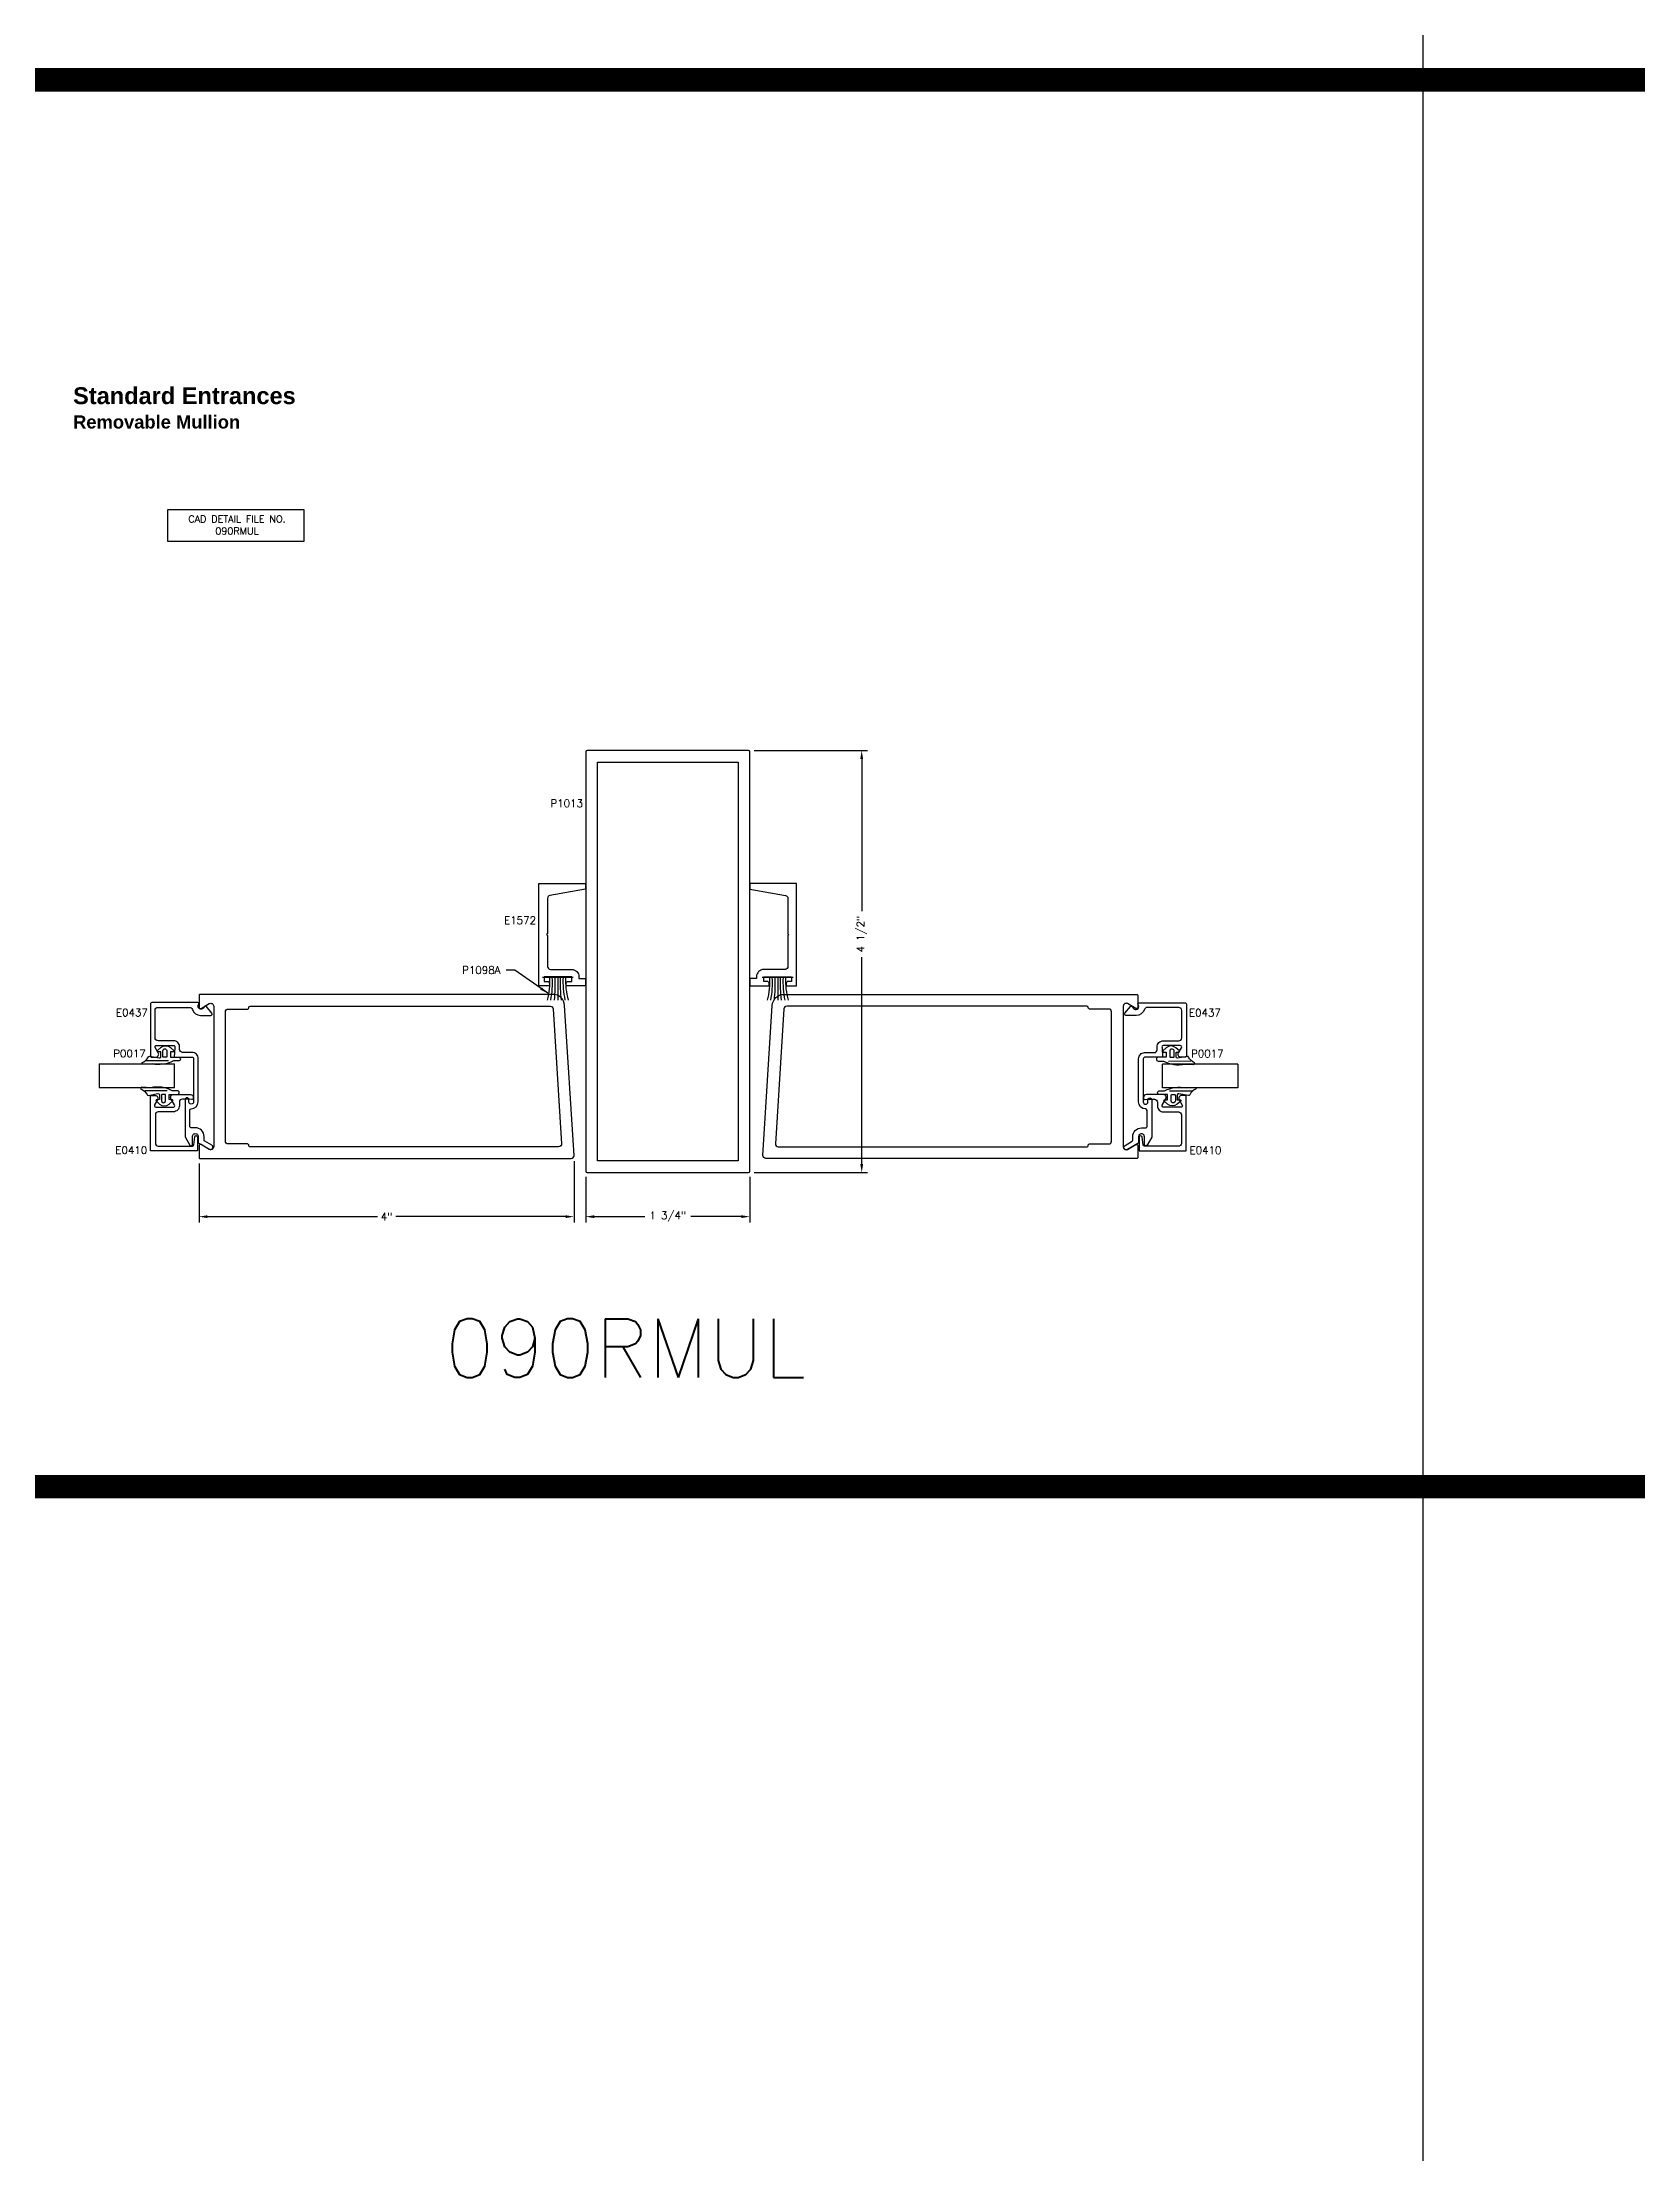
# Model space of a CAD drawing. Extents: x 0 to 130, y 0 to 90.
# Drawn here: x 76.18 to 93.2, y 22.76 to 45.28 of the extents above; entities that cross this region are included whole.
import ezdxf

# ---------------------------------------------------------------- set-up
doc = ezdxf.new("R2010")
doc.units = 0
doc.header["$MEASUREMENT"] = 0
doc.header["$PDMODE"] = 3
doc.layers.get('DEFPOINTS').update_dxf_attribs({"linetype": 'CONTINUOUS'})
for name, color, linetype in [('R-ANNO-DIMS', 3, 'CONTINUOUS'), ('R-ANNO-TEXT', 6, 'CONTINUOUS'), ('R-DET1', 4, 'CONTINUOUS'), ('R-DET2', 2, 'CONTINUOUS'), ('R-DET3', 5, 'CONTINUOUS'), ('R-OTLN', 1, 'CONTINUOUS'), ('TITLE', 7, 'CONTINUOUS')]:
    doc.layers.add(name, color=color, linetype=linetype)
doc.styles.get("Standard").update_dxf_attribs({"font": 'simplex'})
doc.dimstyles.new('1X', dxfattribs={"dimscale": 0, "dimtxt": 0.08, "dimasz": 0.09, "dimexe": 0.062, "dimexo": 0.062, "dimgap": 0.045, "dimtad": 0, "dimdec": 4, "dimzin": 4, "dimtxsty": 'STANDARD', "dimcen": 0, "dimazin": 3, "dimtp": 0.02, "dimtfac": 1, "dimtdec": 4, "dimtofl": 0, "dimtmove": 0, "dimatfit": 3, "dimtolj": 1, "dimtzin": 4})

# ---------------------------------------------------------------- blocks, each defined once
blk = doc.blocks.new('*D118')
at = {"layer": 'DEFPOINTS', "color": 0}
for p in [(83.712, 37.727), (84.921, 37.727), (83.712, 33.227)]:
    blk.add_point(p, dxfattribs=at)
at = {"layer": 'R-ANNO-DIMS', "color": 0}
for p, q in [((83.774, 37.727), (84.983, 37.727)), ((84.921, 37.637), (84.921, 36.014)), ((84.921, 33.317), (84.921, 35.524)), ((83.774, 33.227), (84.983, 33.227))]:
    blk.add_line(p, q, dxfattribs=at)
for points in [[(84.906, 37.637), (84.936, 37.637), (84.921, 37.727)], [(84.906, 33.317), (84.936, 33.317), (84.921, 33.227)]]:
    blk.add_solid(points, dxfattribs=at)
at = {"layer": 'R-ANNO-DIMS', "color": 0, "insert": (84.921, 35.769), "char_height": 0.08, "attachment_point": 5, "rotation": 90}
blk.add_mtext('\\A1;4 1/2"', dxfattribs=at)
blk = doc.blocks.new('*D120')
at = {"layer": 'DEFPOINTS', "color": 0}
for p in [(77.852, 33.386), (81.852, 33.409), (81.852, 32.757)]:
    blk.add_point(p, dxfattribs=at)
at = {"layer": 'R-ANNO-DIMS', "color": 0}
for p, q in [((77.852, 33.324), (77.852, 32.695)), ((81.852, 33.347), (81.852, 32.695)), ((77.942, 32.757), (79.754, 32.757)), ((81.762, 32.757), (79.95, 32.757))]:
    blk.add_line(p, q, dxfattribs=at)
for points in [[(77.942, 32.772), (77.942, 32.742), (77.852, 32.757)], [(81.762, 32.772), (81.762, 32.742), (81.852, 32.757)]]:
    blk.add_solid(points, dxfattribs=at)
at = {"layer": 'R-ANNO-DIMS', "color": 0, "insert": (79.852, 32.757), "char_height": 0.08, "attachment_point": 5}
blk.add_mtext('\\A1;4"', dxfattribs=at)
blk = doc.blocks.new('*D119')
at = {"layer": 'DEFPOINTS', "color": 0}
for p in [(81.977, 33.242), (83.727, 33.242), (83.727, 32.757)]:
    blk.add_point(p, dxfattribs=at)
at = {"layer": 'R-ANNO-DIMS', "color": 0}
for p, q in [((81.977, 33.18), (81.977, 32.695)), ((83.727, 33.18), (83.727, 32.695)), ((82.067, 32.757), (82.607, 32.757)), ((83.637, 32.757), (83.097, 32.757))]:
    blk.add_line(p, q, dxfattribs=at)
for points in [[(82.067, 32.772), (82.067, 32.742), (81.977, 32.757)], [(83.637, 32.772), (83.637, 32.742), (83.727, 32.757)]]:
    blk.add_solid(points, dxfattribs=at)
at = {"layer": 'R-ANNO-DIMS', "color": 0, "insert": (82.852, 32.757), "char_height": 0.08, "attachment_point": 5}
blk.add_mtext('\\A1;1 3/4"', dxfattribs=at)
blk = doc.blocks.new('WEATHERING')
at = {"layer": 'R-DET2'}
for p, q in [((0, -0.221), (0, 0.107)), ((0, -0.057), (-0.242, -0.057))]:
    blk.add_line(p, q, dxfattribs=at)
for centre, radius, start, end in [((-0.047, 0.753), 0.727, 254.2862, 273.7059), ((-0.056, 0.985), 0.986, 259.0862, 273.2627), ((-0.084, 1.28), 1.311, 263.0594, 273.6647), ((-0.065, -1.394), 1.311, 87.1375, 97.7428), ((-0.042, -1.099), 0.986, 87.5395, 101.7159), ((-0.036, -0.867), 0.727, 87.0962, 106.516)]:
    blk.add_arc(centre, radius, start, end, dxfattribs=at)
blk = doc.blocks.new('S')
at = {"layer": 'R-DET2'}
for p, q in [((4.542, 7.201), (4.542, 8.004)), ((4.542, 8.004), (4.792, 8.004)), ((4.792, 7.201), (4.792, 8.004)), ((4.792, 7.201), (4.542, 7.201))]:
    blk.add_line(p, q, dxfattribs=at)
blk = doc.blocks.new('GLASS')
at = {"layer": 'R-DET2'}
blk.add_blockref('S', (-4.542, -7.201), dxfattribs=at)
blk = doc.blocks.new('QUARTER_INCH_GLASS')
at = {"layer": 'R-DET2'}
blk.add_blockref('GLASS', (0, 0), dxfattribs=at)
blk = doc.blocks.new('1-4_P0017')
at = {"layer": 'R-DET2'}
for points in [[(-0.127, 0.093), (-0.131, 0.191, -0.280474), (-0.115, 0.201, 0.169063), (-0.053, 0.132, -0.378809), (-0.045, 0.121), (-0.064, 0.016, 0.346242), (-0.054, 0), (0, 0), (0.001, 0.03, -0.608656), (0.014, 0.036), (0.047, -0.001, -0.378617), (0.047, -0.104), (0.014, -0.141, -0.608656), (0.001, -0.135), (0, -0.105), (-0.055, -0.105), (-0.055, -0.19, -1), (-0.095, -0.19), (-0.095, -0.135, -0.175364)], [(0.032, -0.051, -0.341999), (0.012, -0.066), (-0.047, -0.066, -0.414214), (-0.055, -0.058), (-0.055, -0.029, -0.414214), (-0.047, -0.021), (0.012, -0.021, -0.341999), (0.032, -0.036, -0.127017)]]:
    blk.add_lwpolyline(points, format="xyb", close=True, dxfattribs=at)
blk.add_lwpolyline([(-0.095, -0.082), (-0.094, 0.158)], dxfattribs=at)

msp = doc.modelspace()

# ---------------------------------------------------------------- linework, layer by layer
at = {"layer": 'R-ANNO-TEXT'}
msp.add_lwpolyline([(77.5200993, 40.2974299), (78.9715793, 40.2974299), (78.9715793, 39.9553671), (77.5200993, 39.9553671)], close=True, dxfattribs=at)
at = {"layer": 'R-DET1'}
for points in [[(77.843209, 33.9818942), (77.843209, 34.442898, 0.4142135624), (77.778209, 34.507898), (77.676196, 34.507898, -0.4142135624), (77.645196, 34.538898), (77.645196, 34.567898, 0.4142135624), (77.580196, 34.632898), (77.41421, 34.632898, -0.4142135624), (77.38321, 34.663898), (77.38321, 34.957893, -0.4142135624), (77.41421, 34.988893), (77.7512503, 34.988893, -0.3256627349), (77.7807587, 34.9673933, 0.3256627349), (77.8692839, 34.902894), (77.9776636, 34.902894, 0.6370702608), (77.9891543, 34.9275358), (77.9282012, 35.0001769, 0.4779725156), (77.9126407, 34.99988), (77.8970598, 34.9798033, -0.8690679817), (77.8437836, 35.0103144), (77.8497269, 35.0251847, 0.5305087646), (77.8404411, 35.038896), (77.348207, 35.038896, 0.4142135624), (77.333207, 35.023896), (77.333207, 34.472894, 0.4142135624), (77.348207, 34.457894), (77.3907043, 34.457894, 0.5773590294), (77.4175507, 34.5043947), (77.3852177, 34.5603937, -0.5773590294), (77.3982079, 34.582894), (77.580195, 34.582894, -0.5773411719), (77.5931856, 34.5603944), (77.5877026, 34.457894), (77.77821, 34.457894, -0.4142135624), (77.79321, 34.442894), (77.79321, 33.9818966, -1), (77.743207, 33.9818966), (77.743207, 34.0038997, 1), (77.70321, 34.0038997), (77.70321, 33.6068966), (77.7532185, 33.5202773, 0.7673308308), (77.781209, 33.5277772), (77.781209, 33.6114273, -1.0057039516), (77.843207, 33.6117789), (77.843209, 33.5527786, 0.2679461651), (77.8507093, 33.5397886), (77.9627118, 33.4751275, 0.9999753426), (77.9877104, 33.5184262), (77.9127086, 33.5617311, -0.2679423533), (77.905209, 33.5747213), (77.905209, 33.6117817, 0.4142135624), (77.812209, 33.7047817), (77.768209, 33.7047817, -0.4142135624), (77.753209, 33.7197811), (77.753209, 33.8918951, -0.4142119352), (77.7682089, 33.9068951, 0.4142119352), (77.84321, 33.9818966)], [(87.874362, 33.9803326), (87.874362, 34.4413364, -0.4142135624), (87.939362, 34.5063364), (88.041375, 34.5063364, 0.4142135624), (88.072375, 34.5373364), (88.072375, 34.5663364, -0.4142135624), (88.137375, 34.6313364), (88.303361, 34.6313364, 0.4142135624), (88.334361, 34.6623364), (88.334361, 34.9563314, 0.4142135624), (88.303361, 34.9873314), (87.9663206, 34.9873314, 0.3256627349), (87.9368123, 34.9658317, -0.3256627349), (87.8482871, 34.9013324), (87.7399074, 34.9013324, -0.6370702608), (87.7284167, 34.9259743), (87.7893698, 34.9986153, -0.4779725156), (87.8049303, 34.9983184), (87.8205112, 34.9782417, 0.8690679817), (87.8737874, 35.0087528), (87.8678441, 35.0236231, -0.5305087646), (87.8771299, 35.0373344), (88.369364, 35.0373344, -0.4142135624), (88.384364, 35.0223344), (88.384364, 34.4713324, -0.4142135624), (88.369364, 34.4563324), (88.3268667, 34.4563324, -0.5773590294), (88.3000203, 34.5028331), (88.3323532, 34.5588321, 0.5773590294), (88.3193631, 34.5813324), (88.137376, 34.5813324, 0.5773411719), (88.1243854, 34.5588328), (88.1298684, 34.4563324), (87.939361, 34.4563324, 0.4142135624), (87.924361, 34.4413324), (87.924361, 33.980335, 1), (87.974364, 33.980335), (87.974364, 34.0023381, -1), (88.014361, 34.0023381), (88.014361, 33.605335), (87.9643525, 33.5187158, -0.7673308308), (87.936362, 33.5262156), (87.936362, 33.6098657, 1.0057039516), (87.874364, 33.6102173), (87.874362, 33.5512171, -0.2679461651), (87.8668616, 33.538227), (87.7548591, 33.4735659, -0.9999753426), (87.7298605, 33.5168647), (87.8048624, 33.5601695, 0.2679423533), (87.812362, 33.5731597), (87.812362, 33.6102201, -0.4142135624), (87.905362, 33.7032201), (87.949362, 33.7032201, 0.4142135624), (87.964362, 33.7182195), (87.964362, 33.8903335, 0.4142119352), (87.9493621, 33.9053335, -0.4142119352), (87.874361, 33.980335)], [(77.7908031, 34.02172, -0.4559911352), (77.7737027, 34.006868), (77.7508032, 34.010104), (77.6737644, 34.010106, 0.4142135624), (77.6427644, 33.979106), (77.6427645, 33.940294, -0.4157347224), (77.5776163, 33.875105), (77.416803, 33.875104, 0.4142135624), (77.385803, 33.844104), (77.385803, 33.540107, 0.4142135624), (77.416803, 33.509107), (77.7805097, 33.509104, 0.3788668862), (77.7953978, 33.522276), (77.8059153, 33.607933, -0.9407073484), (77.8358033, 33.606105), (77.8358032, 33.459106), (77.3358032, 33.459106), (77.3358032, 34.0501054), (77.3831097, 34.050107, -0.5773503096), (77.4099565, 34.003607), (77.3776247, 33.947605, 0.5773499476), (77.3906151, 33.925105), (77.5777647, 33.925105, 0.5773500587), (77.590755, 33.947605), (77.5526498, 34.013605, -0.5773539269), (77.5794966, 34.0601055), (77.759803, 34.0601054, -0.4142112814), (77.7908031, 34.0291054), (77.7908031, 34.02172)], [(87.9267679, 34.0201584, 0.4559911352), (87.9438683, 34.0053064), (87.9667678, 34.0085424), (88.0438066, 34.0085444, -0.4142135624), (88.0748066, 33.9775444), (88.0748064, 33.9387324, 0.4157347224), (88.1399547, 33.8735434), (88.300768, 33.8735424, -0.4142135624), (88.331768, 33.8425424), (88.331768, 33.5385454, -0.4142135624), (88.300768, 33.5075454), (87.9370613, 33.5075424, -0.3788668862), (87.9221731, 33.5207144), (87.9116557, 33.6063714, 0.9407073484), (87.8817677, 33.6045434), (87.8817678, 33.4575444), (88.3817678, 33.4575444), (88.3817678, 34.0485438), (88.3344613, 34.0485454, 0.5773503096), (88.3076145, 34.0020454), (88.3399462, 33.9460434, -0.5773499476), (88.3269559, 33.9235434), (88.1398063, 33.9235434, -0.5773500587), (88.1268159, 33.9460434), (88.1649211, 34.0120435, 0.5773539269), (88.1380744, 34.0585439), (87.957768, 34.0585438, 0.4142112814), (87.9267679, 34.0275438), (87.9267679, 34.0201584)]]:
    msp.add_lwpolyline(points, format="xyb", dxfattribs=at)
at = {"layer": 'R-OTLN'}
for points in [[(81.9920993, 33.2274533), (83.7120993, 33.2274533, 0.4133333333), (83.7270993, 33.2424533), (83.7270993, 37.7124533, 0.4133333333), (83.7120993, 37.7274533), (81.9920993, 37.7274533, 0.4133333333), (81.9770993, 37.7124533), (81.9770993, 33.2424533, 0.4133333333), (81.9920993, 33.2274533)], [(81.6273633, 35.1263471), (77.8621633, 35.1263471, 0.4142135624), (77.8521633, 35.1163471), (77.8521633, 34.9908471, 0.5775639246), (77.8746633, 34.9778471), (77.9616633, 35.0280471, -0.5768466291), (78.0081633, 35.0012471), (78.0081633, 33.5014471, -0.5779217384), (77.9616633, 33.4745471), (77.8746633, 33.5248471, 0.5775639246), (77.8521633, 33.5118471), (77.8521633, 33.3863471, 0.4142135624), (77.8621633, 33.3763471), (81.8211596, 33.3763471, 0.4326057653), (81.8520993, 33.4092798), (81.7521633, 35.0091471, 0.3958666547), (81.6273633, 35.1263471)], [(84.091899, 35.1263471), (87.857099, 35.1263471, -0.4142135624), (87.867099, 35.1163471), (87.867099, 34.9908471, -0.5775639246), (87.844599, 34.9778471), (87.757599, 35.0280471, 0.5768466291), (87.711099, 35.0012471), (87.711099, 33.5014471, 0.5779217384), (87.757599, 33.4745471), (87.844599, 33.5248471, -0.5775639246), (87.867099, 33.5118471), (87.867099, 33.3863471, -0.4142135624), (87.857099, 33.3763471), (83.8981027, 33.3763471, -0.4326057653), (83.867163, 33.4092798), (83.967099, 35.0091471, -0.3958666547), (84.091899, 35.1263471)], [(78.1641633, 33.5323471, -0.4142135624), (78.1331633, 33.5633471), (78.1331633, 34.9393471, -0.4142135624), (78.1641633, 34.9703471), (78.3681633, 34.9703471, 0.4133333333), (78.3831633, 34.9853471), (78.3831633, 34.9863471, -0.4133333333), (78.3981633, 35.0013471), (81.59824, 35.0013471, -0.3960499129), (81.6291797, 34.9722806), (81.7190424, 33.5342806, -0.4326135345), (81.6881028, 33.5013471), (78.3981633, 33.5013471), (78.3981633, 33.5013471, -0.423001409), (78.3831633, 33.5168471, 0.423001409), (78.3681633, 33.5323471)], [(87.555099, 33.5323471, 0.4142135624), (87.586099, 33.5633471), (87.586099, 34.9393471, 0.4142135624), (87.555099, 34.9703471), (87.351099, 34.9703471, -0.4133333333), (87.336099, 34.9853471), (87.336099, 34.9863471, 0.4133333333), (87.321099, 35.0013471), (84.1210223, 35.0013471, 0.3960499129), (84.0900826, 34.9722806), (84.0002199, 33.5342806, 0.4326135345), (84.0311595, 33.5013471), (87.321099, 33.5013471), (87.321099, 33.5013471, 0.423001409), (87.336099, 33.5168471, -0.423001409), (87.351099, 33.5323471)]]:
    msp.add_lwpolyline(points, format="xyb", close=True, dxfattribs=at)
msp.add_lwpolyline([(82.1020993, 33.3524533), (82.1020993, 37.4774533), (82.1020993, 37.6024533), (83.6020993, 37.6024533), (83.6020993, 33.3524533), (82.1020993, 33.3524533)], close=True, dxfattribs=at)
at = {"layer": 'R-OTLN', "color": 4, "linetype": 'CONTINUOUS'}
for points in [[(81.5890461, 35.2419334), (81.5890461, 35.2179332), (81.4760462, 35.2179332), (81.4760462, 36.3109332), (81.9760462, 36.3109332), (81.9760462, 36.2489332), (81.5946631, 36.181684, 0.3639692125), (81.5690463, 36.151155), (81.5690463, 35.773933), (81.5590463, 35.7639327), (81.5690467, 35.7539325), (81.5690463, 35.4239324, 0.4142139174), (81.6000463, 35.3929324), (81.8270463, 35.3929324, -0.4142135624), (81.9050461, 35.3149324), (81.9050461, 35.2959323), (81.9760462, 35.2959323), (81.9760462, 35.2179332), (81.7690462, 35.2179332), (81.7690462, 35.2419334, -0.4142135624), (81.7920462, 35.2649322), (81.8270463, 35.2649322), (81.8270463, 35.3149333), (81.5320462, 35.3149333), (81.5320462, 35.2649322), (81.5660461, 35.2649322, -0.4142501489), (81.5890461, 35.2419334)], [(84.1140994, 35.2419334), (84.1140994, 35.2179332), (84.2270993, 35.2179332), (84.2270993, 36.3109332), (83.7270993, 36.3109332), (83.7270993, 36.2489332), (84.1084824, 36.181684, -0.3639692125), (84.1340992, 36.151155), (84.1340992, 35.773933), (84.1440992, 35.7639327), (84.1340988, 35.7539325), (84.1340992, 35.4239324, -0.4142139174), (84.1030992, 35.3929324), (83.8760992, 35.3929324, 0.4142135624), (83.7980994, 35.3149324), (83.7980994, 35.2959323), (83.7270993, 35.2959323), (83.7270993, 35.2179332), (83.9340993, 35.2179332), (83.9340993, 35.2419334, 0.4142135624), (83.9110993, 35.2649322), (83.8760992, 35.2649322), (83.8760992, 35.3149333), (84.1710993, 35.3149333), (84.1710993, 35.2649322), (84.1370994, 35.2649322, 0.4142501489), (84.1140994, 35.2419334)]]:
    msp.add_lwpolyline(points, format="xyb", dxfattribs=at)
at = {"layer": 'TITLE'}
msp.add_line((90.9080005, 89.8789502), (90.9080005, 14.8789502), dxfattribs=at)
at = {"layer": 'TITLE', "const_width": 0.25}
for points in [[(0.25, 44.8789502), (122.9080005, 44.8789502)], [(0.25, 29.8789502), (122.9080005, 29.8789502)]]:
    msp.add_lwpolyline(points, dxfattribs=at)

# ---------------------------------------------------------------- block references
at = {"layer": 'R-DET2', "rotation": 90}
for name, p in [('WEATHERING', (81.6211838, 35.308651)), ('WEATHERING', (83.9677346, 35.3075641)), ('QUARTER_INCH_GLASS', (88.9339016, 34.1319534))]:
    msp.add_blockref(name, p, dxfattribs=at)
at = {"layer": 'R-DET2', "xscale": -1, "rotation": 270}
msp.add_blockref('QUARTER_INCH_GLASS', (76.7866234, 34.1355099), dxfattribs=at)
at = {"layer": 'R-DET3'}
for p, rotation in [((77.4434752, 34.512894), 90.00000000000001), ((88.2876134, 34.0035439), 270)]:
    msp.add_blockref('1-4_P0017', p, dxfattribs=dict(at, rotation=rotation))
at = {"layer": 'R-DET3', "xscale": -1}
for p, rotation in [((88.2740958, 34.5113324), 270), ((77.4299576, 34.0051055), 90)]:
    msp.add_blockref('1-4_P0017', p, dxfattribs=dict(at, rotation=rotation))

# ---------------------------------------------------------------- texts
at = {"layer": 'R-ANNO-TEXT', "insert": (78.2567816, 40.2318472), "char_height": 0.075, "width": 1.875, "attachment_point": 2}
msp.add_mtext('CAD DETAIL FILE NO.\\P090RMUL', dxfattribs=at)
at = {"layer": 'R-ANNO-TEXT', "char_height": 0.08}
for s, insert, attachment_point in [('P1013', (81.9474448, 37.1640206), 6), ('\\A1;E1572', (81.4461858, 35.9168342), 6), ('\\A1;P1098A', (81.0669425, 35.3867713), 6), ('\\A1;E0437', (77.3054528, 34.9329075), 6), ('\\A1;E0437', (88.4121182, 34.9313459), 4), ('\\A1;P0017', (77.2830618, 34.4970267), 6), ('\\A1;P0017', (88.4345092, 34.4954651), 4), ('\\A1;E0410', (77.2987953, 33.4658884), 6), ('\\A1;E0410', (88.4187757, 33.4643268), 4)]:
    msp.add_mtext(s, dxfattribs=dict(at, insert=insert, attachment_point=attachment_point))
at = {"layer": 'TITLE'}
msp.add_text('090RMUL', height=0.625, dxfattribs=at).set_placement((80.470935, 31.0430611))
at = {"layer": 'TITLE', "insert": (76.5083355, 41.9008917, 6.2106922), "char_height": 0.18, "width": 7.44, "attachment_point": 1}
msp.add_mtext('{\\fArial|b1|i0|c0|p34;\\PStandard Entrances\\P\\H0.7778x;Removable Mullion}', dxfattribs=at)

# ---------------------------------------------------------------- dimensions: what is measured, and where the dimension line sits
at = {"layer": 'R-ANNO-DIMS'}
dim = msp.add_linear_dim(base=(84.9208752, 37.7274533), p1=(83.7120993, 33.2274533), p2=(83.7120993, 37.7274533), angle=90, dimstyle='1X', override={"dimscale": 1, "dimpost": '"'}, dxfattribs=at)
dim.commit()
dim.dimension.update_dxf_attribs({"geometry": '*D118', "text_midpoint": (84.9208752, 35.7685996), "dimtype": 160})
for base, p1, p2, picture, middle in [((81.8520993, 32.7573902), (77.8521633, 33.3863471), (81.8520993, 33.4092798), '*D120', (79.8521313, 32.7573902)), ((83.7270993, 32.7573902), (81.9770993, 33.2424533), (83.7270993, 33.2424533), '*D119', (82.8520993, 32.7573902))]:
    dim = msp.add_linear_dim(base=base, p1=p1, p2=p2, dimstyle='1X', override={"dimscale": 1, "dimpost": '"'}, dxfattribs=at)
    dim.commit()
    dim.dimension.update_dxf_attribs({"geometry": picture, "text_midpoint": middle})

# ---------------------------------------------------------------- leaders
at = {"layer": 'R-ANNO-TEXT'}
msp.add_leader([(81.5732156, 35.1383466), (81.2189425, 35.3867713), (81.1289425, 35.3867713)], dimstyle='1X', override={"dimscale": 1}, dxfattribs=at)

doc.saveas('drawing.dxf')
